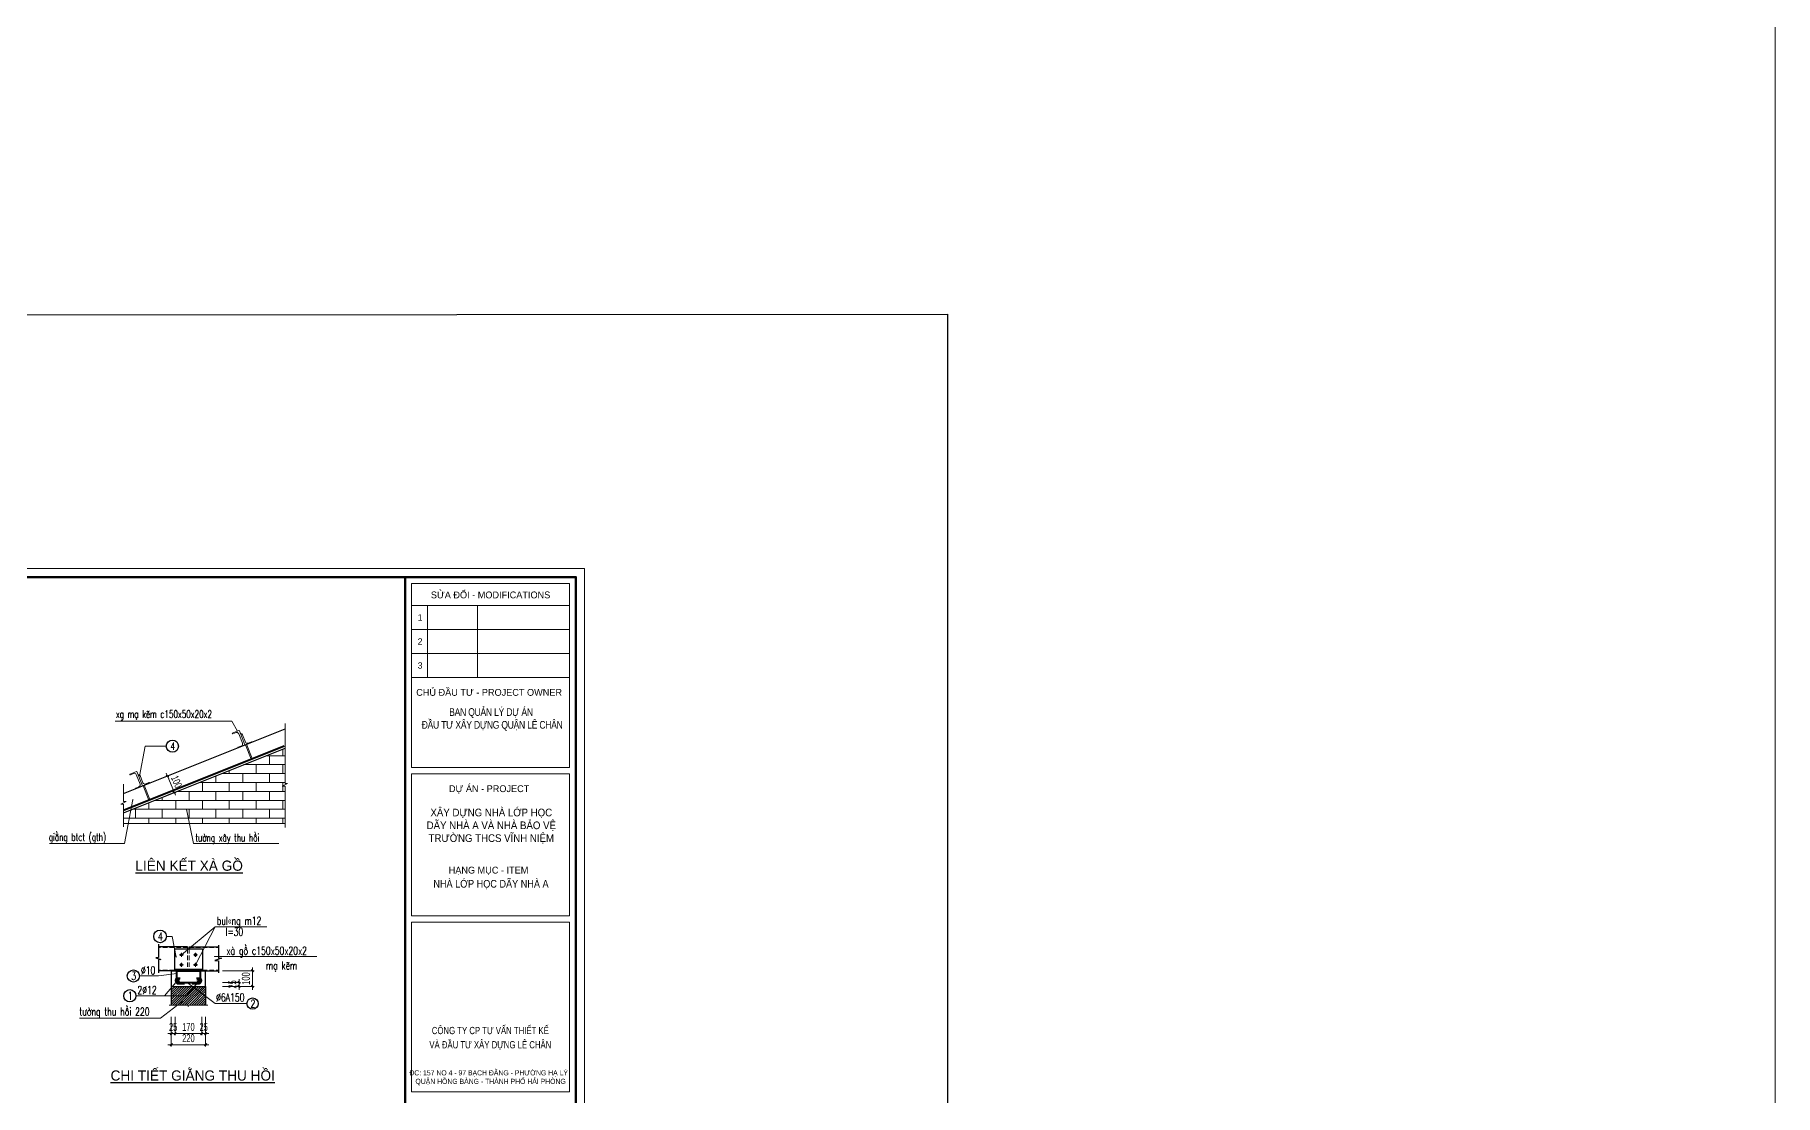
# Model space of a CAD drawing. Header units: millimetres. Extents: x 3174748 to 6019813, y -1021377 to -162175.
# Drawn here: x 4418778 to 4505278, y -329965 to -277275 of the extents above; entities that cross this region are included whole.
import ezdxf
from ezdxf.enums import TextEntityAlignment as Align

# ---------------------------------------------------------------- set-up
doc = ezdxf.new("R2010")
doc.units = ezdxf.units.MM
doc.header["$LTSCALE"] = 60
doc.header["$MEASUREMENT"] = 0
doc.linetypes.add('DASHDOT', pattern=[1, 0.5, -0.25, 0, -0.25])
doc.linetypes.add('HIDDEN', pattern=[0.375, 0.25, -0.125])
doc.layers.get('DEFPOINTS').update_dxf_attribs({"lineweight": 0})
for name, color, linetype, lineweight in [('08. Net Text', 3, 'Continuous', 13), ('dim', 144, 'Continuous', 13), ('Hatch', 116, 'Continuous', 0), ('Khungten_LCDI', 7, 'Continuous', 5), ('LC Dim', 8, 'Continuous', 18), ('LC ISO', 153, 'Continuous', 13), ('LC Khac', 4, 'Continuous', 9), ('LC MANH DUT', 35, 'HIDDEN', 5), ('LC Net dam 1', 30, 'Continuous', 30), ('LC Net dam2', 6, 'Continuous', 40), ('LC Net dam3', 1, 'Continuous', 60), ('LC Net thay', 7, 'Continuous', 25), ('LC Net truc', 79, 'DASHDOT', 13), ('LC Text1', 3, 'Continuous', 20), ('LC Text2', 7, 'Continuous', 25), ('NOTES', 8, 'Continuous', 15), ('Steel', 4, 'Continuous', 0)]:
    doc.layers.add(name, color=color, linetype=linetype, lineweight=lineweight)
doc.layers.add('8', color=8, linetype='Continuous')
doc.styles.add('HOATBIF', font='hoatbif.shx', dxfattribs={"width": 0.7})
doc.styles.add('Khungten', font='VHAVAN.TTF', dxfattribs={"width": 0.9, "height": 5000})
doc.styles.add('LC 1', font='VHAVANB.TTF')
doc.styles.add('LC 3', font='vnsimli.shx', dxfattribs={"width": 0.75})
doc.styles.add('Text Khung Ten', font='VHAVAN.TTF')
doc.styles.add('Title', font='VHBLACK.TTF', dxfattribs={"width": 0.8})
doc.dimstyles.new('1-135', dxfattribs={"dimscale": 135, "dimtxt": 2.5, "dimasz": 0.35, "dimexe": 0.5, "dimexo": 0, "dimgap": 0.8, "dimtad": 1, "dimdec": 0, "dimzin": 0, "dimdsep": 46, "dimtxsty": 'HOATBIF', "dimblk1": 'DOT', "dimblk2": 'DOT', "dimsah": 1, "dimcen": -1, "dimdle": 1, "dimclrd": 256, "dimclre": 256, "dimclrt": 4, "dimadec": 3, "dimazin": 2, "dimtfac": 0.333333, "dimtdec": 0, "dimtix": 1, "dimtmove": 2, "dimatfit": 3, "dimldrblk": 'DOT', "dimfxl": 1, "dimtvp": 0.833333, "dimtolj": 1, "dimtzin": 0, "dimarcsym": 0})
doc.dimstyles.new('1-160', dxfattribs={"dimscale": 160, "dimtxt": 2.5, "dimasz": 0.35, "dimexe": 0.5, "dimexo": 0, "dimgap": 0.8, "dimtad": 1, "dimdec": 0, "dimzin": 0, "dimdsep": 46, "dimtxsty": 'HOATBIF', "dimblk1": 'DOT', "dimblk2": 'DOT', "dimsah": 1, "dimcen": -1, "dimdle": 1, "dimclrd": 256, "dimclre": 256, "dimclrt": 4, "dimadec": 3, "dimazin": 2, "dimtfac": 0.333333, "dimtdec": 0, "dimtix": 1, "dimtmove": 2, "dimatfit": 3, "dimldrblk": 'DOT', "dimfxl": 1, "dimtvp": 0.833333, "dimtolj": 1, "dimtzin": 0, "dimarcsym": 0})

# ---------------------------------------------------------------- blocks, each defined once
blk = doc.blocks.new('TIEUDE2')
at = {"layer": 'LC Text2', "color": 7, "style": 'LC 1'}
blk.add_attdef('%%UTIªU§Ò', text='', height=3.5, dxfattribs=at).set_placement((0, 0), align=Align.BOTTOM_CENTER)
blk.add_attdef('TL', text='', height=2.2, dxfattribs=at).set_placement((0, -1.8), align=Align.TOP_CENTER)
blk = doc.blocks.new('DOT')
at = {"layer": 'LC Dim'}
blk.add_line((-3, 0), (3, 0), dxfattribs=at)
at = {"layer": 'LC Dim', "color": 4}
blk.add_line((-1, -1), (1, 1), dxfattribs=at)
blk.add_lwpolyline([(0.5, 1), (-1, -0.5), (-0.5, -1), (1, 0.5)], close=True, dxfattribs=at)
blk = doc.blocks.new('*D117')
at = {"layer": 'DEFPOINTS', "color": 0, "ltscale": 0.3, "transparency": 16777216}
for p in [(3305800, -441911), (3306143, -442728), (3306463, -442594)]:
    blk.add_point(p, dxfattribs=at)
at = {"layer": 'LC Dim', "lineweight": -2, "ltscale": 0.3, "transparency": 16777216}
for p, q in [((3305800, -441911), (3306191, -441748)), ((3306142, -441825), (3306443, -442545)), ((3306143, -442728), (3306533, -442565))]:
    blk.add_line(p, q, dxfattribs=at)
for p, xscale, yscale, zscale, rotation in [((3306121, -441777), 52.49999999999999, 52.49999999999999, 52.49999999999999, 112.7093784008755), ((3306463, -442594), 52.50000000000001, 52.50000000000001, 52.50000000000001, 292.7093784008755)]:
    blk.add_blockref('DOT', p, dxfattribs=dict(at, xscale=xscale, yscale=yscale, zscale=zscale, rotation=rotation))
at = {"layer": 'LC Dim', "color": 4, "ltscale": 0.3, "transparency": 16777216, "insert": (3306576, -442066), "char_height": 375, "attachment_point": 5, "rotation": 292.70938, "style": 'HOATBIF'}
blk.add_mtext('\\A1;100', dxfattribs=at)
blk = doc.blocks.new('theptron1')
at = {"layer": 'LC Net dam3'}
for p, q in [((-0.5, 0), (0.5, 0)), ((-0.35, 0.35), (0.35, -0.35)), ((0.35, 0.35), (-0.35, -0.35)), ((0, 0.5), (0, -0.5))]:
    blk.add_line(p, q, dxfattribs=at)
blk.add_circle((0, 0), 0.5, dxfattribs=at)
blk = doc.blocks.new('*D118')
at = {"layer": 'DEFPOINTS', "color": 0, "ltscale": 0.3, "transparency": 16777216}
for p in [(3317944, -444000, -203), (3319663, -444000, -203), (3319663, -445391)]:
    blk.add_point(p, dxfattribs=at)
at = {"layer": 'LC Dim', "lineweight": -2, "ltscale": 0.3, "transparency": 16777216}
for p, q in [((3317944, -444000), (3317944, -445471)), ((3319663, -444000), (3319663, -445471)), ((3318000, -445391), (3319607, -445391))]:
    blk.add_line(p, q, dxfattribs=at)
at = {"layer": 'LC Dim', "lineweight": -2, "ltscale": 0.3, "transparency": 16777216, "xscale": 56, "yscale": 56, "zscale": 56, "rotation": 180}
blk.add_blockref('DOT', (3317944, -445391), dxfattribs=at)
at = {"layer": 'LC Dim', "lineweight": -2, "ltscale": 0.3, "transparency": 16777216, "xscale": 56, "yscale": 56, "zscale": 56}
blk.add_blockref('DOT', (3319663, -445391), dxfattribs=at)
at = {"layer": 'LC Dim', "color": 4, "ltscale": 0.3, "transparency": 16777216, "insert": (3318803, -445063), "char_height": 400, "attachment_point": 5, "style": 'HOATBIF'}
blk.add_mtext('\\A1;220', dxfattribs=at)
blk = doc.blocks.new('*D119')
at = {"layer": 'DEFPOINTS', "color": 0, "ltscale": 0.3, "transparency": 16777216}
for p in [(3317944, -444000, -203), (3318140, -444000, -203), (3318140, -444832)]:
    blk.add_point(p, dxfattribs=at)
at = {"layer": 'LC Dim', "lineweight": -2, "ltscale": 0.3, "transparency": 16777216}
for p, q in [((3317944, -444000), (3317944, -444912)), ((3318140, -444000), (3318140, -444912)), ((3317888, -444832), (3317832, -444832)), ((3317944, -444832), (3318140, -444832)), ((3318196, -444832), (3318252, -444832))]:
    blk.add_line(p, q, dxfattribs=at)
at = {"layer": 'LC Dim', "lineweight": -2, "ltscale": 0.3, "transparency": 16777216, "xscale": 56, "yscale": 56, "zscale": 56}
blk.add_blockref('DOT', (3317944, -444832), dxfattribs=at)
at = {"layer": 'LC Dim', "lineweight": -2, "ltscale": 0.3, "transparency": 16777216, "xscale": 56, "yscale": 56, "zscale": 56, "rotation": 180}
blk.add_blockref('DOT', (3318140, -444832), dxfattribs=at)
at = {"layer": 'LC Dim', "color": 4, "ltscale": 0.3, "transparency": 16777216, "insert": (3318042, -444504), "char_height": 400, "attachment_point": 5, "style": 'HOATBIF'}
blk.add_mtext('\\A1;25', dxfattribs=at)
blk = doc.blocks.new('*D120')
at = {"layer": 'DEFPOINTS', "color": 0, "ltscale": 0.3, "transparency": 16777216}
for p in [(3319467, -444000, -203), (3319663, -444000, -203), (3319467, -444832)]:
    blk.add_point(p, dxfattribs=at)
at = {"layer": 'LC Dim', "lineweight": -2, "ltscale": 0.3, "transparency": 16777216}
for p, q in [((3319467, -444000), (3319467, -444912)), ((3319663, -444000), (3319663, -444912)), ((3319411, -444832), (3319355, -444832)), ((3319663, -444832), (3319467, -444832)), ((3319719, -444832), (3319775, -444832))]:
    blk.add_line(p, q, dxfattribs=at)
at = {"layer": 'LC Dim', "lineweight": -2, "ltscale": 0.3, "transparency": 16777216, "xscale": 56, "yscale": 56, "zscale": 56}
blk.add_blockref('DOT', (3319467, -444832), dxfattribs=at)
at = {"layer": 'LC Dim', "lineweight": -2, "ltscale": 0.3, "transparency": 16777216, "xscale": 56, "yscale": 56, "zscale": 56, "rotation": 180}
blk.add_blockref('DOT', (3319663, -444832), dxfattribs=at)
at = {"layer": 'LC Dim', "color": 4, "ltscale": 0.3, "transparency": 16777216, "insert": (3319565, -444504), "char_height": 400, "attachment_point": 5, "style": 'HOATBIF'}
blk.add_mtext('\\A1;25', dxfattribs=at)
blk = doc.blocks.new('*D121')
at = {"layer": 'DEFPOINTS', "color": 0, "ltscale": 0.3, "transparency": 16777216}
for p in [(3318140, -444000, -203), (3319467, -444000, -203), (3319467, -444832)]:
    blk.add_point(p, dxfattribs=at)
at = {"layer": 'LC Dim', "lineweight": -2, "ltscale": 0.3, "transparency": 16777216}
for p, q in [((3318140, -444000), (3318140, -444912)), ((3319467, -444000), (3319467, -444912)), ((3318196, -444832), (3319411, -444832))]:
    blk.add_line(p, q, dxfattribs=at)
at = {"layer": 'LC Dim', "lineweight": -2, "ltscale": 0.3, "transparency": 16777216, "xscale": 56, "yscale": 56, "zscale": 56, "rotation": 180}
blk.add_blockref('DOT', (3318140, -444832), dxfattribs=at)
at = {"layer": 'LC Dim', "lineweight": -2, "ltscale": 0.3, "transparency": 16777216, "xscale": 56, "yscale": 56, "zscale": 56}
blk.add_blockref('DOT', (3319467, -444832), dxfattribs=at)
at = {"layer": 'LC Dim', "color": 4, "ltscale": 0.3, "transparency": 16777216, "insert": (3318803, -444504), "char_height": 400, "attachment_point": 5, "style": 'HOATBIF'}
blk.add_mtext('\\A1;170', dxfattribs=at)
blk = doc.blocks.new('*D122')
at = {"layer": 'DEFPOINTS', "color": 0, "ltscale": 0.3, "transparency": 16777216}
for p in [(3320512, -442278, -81), (3320512, -442473, -81), (3321332, -442278)]:
    blk.add_point(p, dxfattribs=at)
at = {"layer": 'LC Dim', "lineweight": -2, "ltscale": 0.3, "transparency": 16777216}
for p, q in [((3320512, -442278), (3321412, -442278)), ((3320512, -442473), (3321412, -442473)), ((3321332, -442222), (3321332, -442166)), ((3321332, -442473), (3321332, -442278)), ((3321332, -442529), (3321332, -442585))]:
    blk.add_line(p, q, dxfattribs=at)
at = {"layer": 'LC Dim', "lineweight": -2, "ltscale": 0.3, "transparency": 16777216, "xscale": 56, "yscale": 56, "zscale": 56}
for p, rotation in [((3321332, -442278), 270), ((3321332, -442473), 90)]:
    blk.add_blockref('DOT', p, dxfattribs=dict(at, rotation=rotation))
at = {"layer": 'LC Dim', "color": 4, "ltscale": 0.3, "transparency": 16777216, "insert": (3321004, -442375), "char_height": 400, "attachment_point": 5, "rotation": 90, "style": 'HOATBIF'}
blk.add_mtext('\\A1;25', dxfattribs=at)
blk = doc.blocks.new('*D123')
at = {"layer": 'DEFPOINTS', "color": 0, "ltscale": 0.3, "transparency": 16777216}
for p in [(3320512, -441691, -81), (3322005, -441691), (3320512, -442473, -81)]:
    blk.add_point(p, dxfattribs=at)
at = {"layer": 'LC Dim', "lineweight": -2, "ltscale": 0.3, "transparency": 16777216}
for p, q in [((3320512, -441691), (3322085, -441691)), ((3322005, -441635), (3322005, -441579)), ((3322005, -442473), (3322005, -441691)), ((3320512, -442473), (3322085, -442473)), ((3322005, -442529), (3322005, -442585))]:
    blk.add_line(p, q, dxfattribs=at)
at = {"layer": 'LC Dim', "lineweight": -2, "ltscale": 0.3, "transparency": 16777216, "xscale": 56, "yscale": 56, "zscale": 56}
for p, rotation in [((3322005, -441691), 270), ((3322005, -442473), 90)]:
    blk.add_blockref('DOT', p, dxfattribs=dict(at, rotation=rotation))
at = {"layer": 'LC Dim', "color": 4, "ltscale": 0.3, "transparency": 16777216, "insert": (3321677, -442082), "char_height": 400, "attachment_point": 5, "rotation": 90, "style": 'HOATBIF'}
blk.add_mtext('\\A1;100', dxfattribs=at)
blk = doc.blocks.new('Nha o can bo nhan vien Trung doan')
at = {"layer": 'DEFPOINTS', "lineweight": 0}
blk.add_lwpolyline([(-1200, -14850), (-1200, 14850), (40800, 14850), (40800, -14850)], close=True, dxfattribs=at)
at = {"layer": 'Khungten_LCDI', "color": 5, "lineweight": 60}
blk.add_line((36600, 14650), (36600, -14650), dxfattribs=at)
at = {"layer": 'Khungten_LCDI', "color": 5, "lineweight": 25}
blk.add_line((40600, -14650), (40600, 14650), dxfattribs=at)
at = {"layer": 'Khungten_LCDI', "color": 9, "lineweight": 15}
for p, q in [((36750, 13981), (40450, 13981)), ((37123, 13981), (37123, 12297)), ((38293, 13981), (38293, 12297)), ((36750, 13420), (40450, 13420)), ((36750, 12858), (40450, 12858)), ((36750, 12297), (40450, 12297))]:
    blk.add_line(p, q, dxfattribs=at)
at = {"layer": 'Khungten_LCDI', "color": 5, "lineweight": 60}
blk.add_lwpolyline([(0, -14650), (0, 14650), (40600, 14650), (40600, -14650)], close=True, dxfattribs=at)
at = {"layer": 'Khungten_LCDI', "color": 9, "lineweight": 15}
for points in [[(36750, 10190), (40450, 10190), (40450, 14500), (36750, 14500)], [(36750, 6712), (40450, 6712), (40450, 10040), (36750, 10040)], [(36750, 2587), (40450, 2587), (40450, 6562), (36750, 6562)]]:
    blk.add_lwpolyline(points, close=True, dxfattribs=at)
at = {"color": 7, "style": 'Khungten'}
for s, p in [('söa ®æi - modifications', (38600, 14151)), ('chñ ®Çu t\xad - project owner', (38566, 11868)), ('dù ¸n - project', (38566, 9612)), ('h¹ng môc - item', (38552, 7704))]:
    blk.add_text(s, height=160, dxfattribs=at).set_placement(p, align=Align.CENTER)
at = {"color": 7, "style": 'Title', "width": 0.8}
for s, p in [('c«ng ty cp t\xad vÊn thiÕt kÕ', (38594, 3942)), ('vµ ®Çu t\xad x©y dùng lª ch©n', (38594, 3609))]:
    blk.add_text(s, height=170, dxfattribs=at).set_placement(p, align=Align.CENTER)
at = {"color": 4, "char_height": 180, "attachment_point": 5, "style": 'Khungten'}
for s, insert, width in [('{\\f.VnArialH|b0|i0|c0|p34;\\W0.8;\\T0.95;Ban qu¶n lý dù\\fArial|b0|i0|c0|p34; \\f.VnArialH|b0|i0|c0|p34;¸n\\P ®Çu t\xad x©y dùng quËn lª ch©n}', (38609, 11313), 3350.41), ('{\\f.VnArialH|b0|i0|c0|p34;x©y dùng nhµ líp häc \\Pd·y nhµ a vµ nhµ b¶o vÖ tr\xadêng thcs vÜnh niÖm}', (38617, 8814), 3318.94), ('{\\f.VnArialH|b0|i0|c0|p34;\\W0.85;NHµ líp häc d·y nhµ a}', (38609, 7444), 3815.43)]:
    blk.add_mtext(s, dxfattribs=dict(at, insert=insert, width=width))
at = {"color": 7, "insert": (38600, 3096), "char_height": 120, "attachment_point": 2, "style": 'Khungten'}
blk.add_mtext_dynamic_manual_height_columns('{\\W0.8;®c: 157 no 4 - 97 b¹ch ®»ng - ph\xadêng h¹ lý   quËn hång bµng - thµnh phè h¶i phßng} ', width=3421.65, gutter_width=25, heights=[0], dxfattribs=at)
at = {"color": 7, "style": 'Khungten', "width": 0.8}
for tag, p in [('REVISION', (39499, -10746)), ('NGAYHT', (39546, -11609))]:
    blk.add_attdef(tag, text='', height=200, dxfattribs=at).set_placement(p, align=Align.CENTER)
at = {"layer": '08. Net Text', "color": 7, "style": 'Text Khung Ten'}
blk.add_text('1', height=150, dxfattribs=at).set_placement((36892, 13627))
at = {"layer": '08. Net Text', "color": 7, "ltscale": 2, "style": 'Text Khung Ten'}
for s, p in [('2', (36892, 13065)), ('3', (36892, 12504))]:
    blk.add_text(s, height=150, dxfattribs=at).set_placement(p)
at = {"layer": 'LC Text1', "style": 'Title', "width": 1.485915}
for tag, p, p2 in [('TENBANVE1', (36913, -8886), (40339, -8886)), ('TENBANVE2', (36913, -9562), (40339, -9562))]:
    blk.add_attdef(tag, text='', height=250, dxfattribs=at).set_placement(p, p2, align=Align.FIT)
at = {"layer": 'LC Text1', "style": 'Title', "width": 0.7}
blk.add_attdef('SOBANVE', text='', height=250, dxfattribs=at).set_placement((39562, -13896), align=Align.CENTER)
blk = doc.blocks.new('d®')
at = {"layer": 'Hatch', "ltscale": 2}
h = blk.add_hatch(dxfattribs=at)
h.set_pattern_fill('AR-BRSTD', color=256, scale=167.357628, style=0)
h.set_pattern_definition([(0, (987437.6, -572872.9), (0, 446.34279), []), (90, (987437.6, -572872.9), (-669.43051, 446.3428), [446.3428, -446.3428])])
h.paths.add_polyline_path([(3311999, -442382.2), (3311861.1, -442382.2), (3312126.3, -442247.4), (3311999, -442247.4), (3311999, -440392.4), (3303923.1, -443622.7), (3303923.1, -444157.2), (3311999, -444157.2)])
at = {"layer": 'LC ISO'}
blk.add_line((3311999, -444157.2, -81.4), (3303923.1, -444157.2, -81.4), dxfattribs=at)
at = {"layer": 'LC ISO', "linetype": 'ByBlock', "elevation": -81.4}
for points in [[(3311999, -444361.3), (3311999, -442286.6), (3311861.1, -442286.6), (3312126.3, -442151.7), (3311999, -442151.7), (3311999, -439161.5)], [(3303923.1, -444318), (3303923.1, -443184.2), (3303785.2, -443184.2), (3304050.4, -443049.4), (3303923.1, -443049.4), (3303923.1, -442188.4)]]:
    blk.add_lwpolyline(points, dxfattribs=at)
at = {"layer": 'LC Khac'}
for p, q in [((3309694.9, -439515.1, -81.4), (3309362.3, -439647.8, -81.4)), ((3309362.3, -439647.8, -81.4), (3309369.6, -439666, -81.4)), ((3309551.7, -439610.8, -81.4), (3309390.7, -439675.1, -81.4)), ((3309681.8, -439666.7, -81.4), (3309870.5, -440140.4, -81.4)), ((3309716.1, -439524.2, -81.4), (3309997, -440229, -81.4)), ((3309879.8, -439720.5, -81.4), (3310020.7, -440083.9, -81.4)), ((3310157.7, -440133.2, -81.4), (3310318.7, -440069, -81.4)), ((3310339.8, -440078.1, -81.4), (3310347.1, -440096.2, -81.4)), ((3309649.1, -440367.2, -81.4), (3309644.5, -440355.7, -81.4)), ((3309996.7, -440228.5, -81.4), (3309649.3, -440367.1, -81.4)), ((3309814.6, -440270.4, -81.4), (3309653.6, -440334.5, -81.4)), ((3310027.1, -440217, -81.4), (3310312.6, -440934.2, -81.4)), ((3310075.9, -440197.5, -81.4), (3310361.4, -440914.7, -81.4)), ((3310315.9, -440942.5, -81.4), (3310364.7, -440922.9, -81.4)), ((3304572.7, -441556.6, -81.4), (3304240.1, -441689.3, -81.4)), ((3304240.1, -441689.3, -81.4), (3304247.4, -441707.4, -81.4)), ((3304429.5, -441652.3, -81.4), (3304268.5, -441716.5, -81.4)), ((3304559.6, -441708.2, -81.4), (3304750.8, -442188.4, -81.4)), ((3304592.3, -441562.7, -81.4), (3304877.3, -442276.9, -81.4)), ((3304753, -441761, -81.4), (3304898.5, -442125.3, -81.4)), ((3304529.3, -442415.2, -81.4), (3304524.7, -442403.6, -81.4)), ((3304862.2, -442282.3, -81.4), (3304529.6, -442415, -81.4)), ((3304694.9, -442318.4, -81.4), (3304533.8, -442382.5, -81.4)), ((3304907.5, -442264.9, -81.4), (3305193, -442982, -81.4)), ((3304956.3, -442245.3, -81.4), (3305241.8, -442962.5, -81.4)), ((3305035.5, -442174.7, -81.4), (3305196.4, -442110.4, -81.4)), ((3305217.6, -442119.5, -81.4), (3305224.8, -442137.7, -81.4)), ((3305193, -442982, -81.4), (3305241.8, -442962.5, -81.4))]:
    blk.add_line(p, q, dxfattribs=at)
for centre, radius, start, end in [((3309384.7, -439659.9, -81.4), 16.3, 201.750319, 291.750319), ((3309588.8, -439703.8, -81.4), 100.1, 21.750319, 111.750319), ((3309701, -439530.3, -81.4), 16.3, 21.750319, 111.750319), ((3309797.1, -439755.1, -81.4), 89.6, 22.702453, 102.851821), ((3309777.6, -440177.4, -81.4), 100.1, 291.708843, 21.708843), ((3310114.8, -440037.3, -81.4), 105, 206.331976, 294.074814), ((3310324.7, -440084.1, -81.4), 16.3, 21.750319, 111.750319), ((3309659.6, -440349.7, -81.4), 16.3, 111.708843, 201.708843), ((3304262.5, -441701.4, -81.4), 16.3, 201.750319, 291.750319), ((3304466.6, -441745.2, -81.4), 100.1, 21.750319, 111.750319), ((3304578.7, -441571.7, -81.4), 16.3, 21.750319, 111.750319), ((3304670.3, -441795.6, -81.4), 89.6, 22.702453, 102.851821), ((3304539.9, -442397.6, -81.4), 16.3, 111.708843, 201.708843), ((3304657.8, -442225.4, -81.4), 100.1, 291.708843, 21.708843), ((3304992.6, -442078.8, -81.4), 105, 206.331976, 294.074814), ((3305202.5, -442125.5, -81.4), 16.3, 21.750319, 111.750319)]:
    blk.add_arc(centre, radius, start, end, dxfattribs=at)
at = {"layer": 'LC Net dam2'}
blk.add_line((3303923.1, -443490.5, -81.4), (3311953.4, -440278.4, -81.4), dxfattribs=at)
at = {"layer": 'LC Net thay'}
for p, q in [((3303923.1, -442658.6, -81.4), (3311999, -439428.2, -81.4)), ((3303923.1, -443622.7, -81.4), (3311999, -440392.4, -81.4))]:
    blk.add_line(p, q, dxfattribs=at)
at = {"layer": 'LC Text2', "ltscale": 100}
blk.add_circle((3306366.8, -440292.2), 304.2, dxfattribs=at)
at = {"layer": 'LC Text2'}
ref = blk.add_blockref('TIEUDE2', (3307204.7, -446669.7), dxfattribs=dict(at, xscale=149.9999961097171, yscale=149.9999961097171, zscale=149.9999961097171))
ref.add_attrib('%%UTIªU§Ò', '%%Uliªn kÕt xµ gå', dxfattribs={"color": 7, "height": 509.422, "style": 'LC 1'}).set_placement((3307204.7, -446669.7), align=Align.BOTTOM_CENTER)
at = {"layer": 'LC Text1', "color": 3, "style": 'LC 3', "width": 0.7}
for s, p in [('xg m¹ kÏm c150x50x20x2', (3303542.3, -438873.7)), ('gi»ng btct (gth)', (3300189.2, -445025.8, -81.4)), ('t\xadêng x©y thu håi', (3307515.8, -445051.6, -81.4))]:
    blk.add_text(s, height=375, dxfattribs=at).set_placement(p)
at = {"layer": 'LC Text2', "ltscale": 100, "style": 'LC 3', "width": 0.75}
blk.add_text('4', height=375, dxfattribs=at).set_placement((3306383.9, -440292.2), align=Align.MIDDLE_CENTER)
at = {"layer": 'LC Dim', "ltscale": 0.3}
dim = blk.add_aligned_dim(p1=(3305800.5, -441910.8, -81.4), p2=(3306142.5, -442728.1, -81.4), distance=347.8, text='100', dimstyle='1-160', override={"dimscale": 150, "dimlfac": 0.127877}, dxfattribs=at)
dim.commit()
dim.dimension.update_dxf_attribs({"geometry": '*D117', "text_midpoint": (3306576, -442066.5, -81.4)})
at = {"layer": 'dim'}
for points in [[(3309615.2, -439547, -81.4), (3309340, -439044.6, -81.4), (3303515.3, -439044.6, -81.4)], [(3304717, -441782.8), (3305011.8, -440292.2), (3306062.6, -440292.2)], [(3304396.9, -442957.1), (3303976.2, -445149.1), (3300222.2, -445149.1)], [(3307070.8, -443440.7), (3307424.6, -445149.1), (3311685.2, -445149.1)]]:
    blk.add_leader(points, dimstyle='1-135', dxfattribs=at)
blk = doc.blocks.new('vbvnb')
at = {"layer": 'Hatch', "ltscale": 2}
h = blk.add_hatch(dxfattribs=at)
h.set_pattern_fill('ANSI31', color=256, scale=669.430511, style=0)
h.set_pattern_definition([(45, (1888733.72, -98739.715), (-59.1698567, 59.1698567), [])])
h.paths.add_polyline_path([(3319662.6, -442473.1), (3317944.4, -442473.1), (3317944.4, -443414.2), (3318717, -443414.2), (3318743.8, -443340.6), (3318797.4, -443487.8), (3318824.2, -443414.2), (3319662.6, -443414.2)])
at = {"layer": '8'}
for p, q in [((3318209.9, -441692.1), (3318276.2, -441615.4)), ((3318276.2, -441692.1), (3318209.9, -441615.4)), ((3318305.6, -441692.1), (3318371.9, -441615.4)), ((3318371.9, -441692.1), (3318305.6, -441615.4)), ((3318401.3, -441692.1), (3318467.6, -441615.4)), ((3318467.6, -441692.1), (3318401.3, -441615.4)), ((3318497, -441692.1), (3318563.3, -441615.4)), ((3318563.3, -441692.1), (3318497, -441615.4)), ((3318592.7, -441692.1), (3318659, -441615.4)), ((3318659, -441692.1), (3318592.7, -441615.4)), ((3318688.4, -441692.1), (3318754.7, -441615.4)), ((3318754.7, -441692.1), (3318688.4, -441615.4)), ((3318784.1, -441692.1), (3318850.4, -441615.4)), ((3318850.4, -441692.1), (3318784.1, -441615.4)), ((3318879.7, -441692.1), (3318946.1, -441615.4)), ((3318946.1, -441692.1), (3318879.7, -441615.4)), ((3318975.4, -441692.1), (3319041.8, -441615.4)), ((3319041.8, -441692.1), (3318975.4, -441615.4)), ((3319071.1, -441692.1), (3319137.5, -441615.4)), ((3319137.5, -441692.1), (3319071.1, -441615.4)), ((3319166.8, -441692.1), (3319233.2, -441615.4)), ((3319233.2, -441692.1), (3319166.8, -441615.4)), ((3319262.5, -441692.1), (3319328.8, -441615.4)), ((3319328.8, -441692.1), (3319262.5, -441615.4)), ((3319358.2, -441692.1), (3319424.5, -441615.4)), ((3319424.5, -441692.1), (3319358.2, -441615.4))]:
    blk.add_line(p, q, dxfattribs=at)
for points in [[(3317301.2, -440360.6), (3317301.2, -441034.8), (3317176.9, -441046.6), (3317425.5, -441134.7), (3317301.2, -441146.5), (3317301.2, -441800.6)], [(3320305.8, -440411.3), (3320305.8, -441056.5), (3320461.2, -441068.3), (3320128.7, -441186.5), (3320305.8, -441198.3), (3320305.8, -441800.6)]]:
    blk.add_lwpolyline(points, dxfattribs=at)
at = {"layer": 'LC MANH DUT', "ltscale": 15}
for p, q in [((3318764.4, -440529.4), (3317301.2, -440529.4)), ((3318764.4, -440598.7), (3318764.4, -441692.1)), ((3318842.5, -440529.4), (3320305.8, -440529.4)), ((3318842.5, -440598.7), (3318842.5, -441692.1)), ((3318764.4, -441660.9), (3317301.2, -441660.9)), ((3318842.5, -441660.9), (3320305.8, -441660.9))]:
    blk.add_line(p, q, dxfattribs=at)
at = {"layer": 'LC Net dam2'}
blk.add_lwpolyline([(3318608.2, -442354.7), (3318295.7, -442354.7, -0.4142136), (3318217.6, -442276.6), (3318217.6, -441770.2, -0.4142136), (3318295.7, -441692.1), (3318803.5, -441692.1), (3319311.3, -441692.1, -0.4142136), (3319389.4, -441770.2), (3319389.4, -442276.6, -0.4142136), (3319311.3, -442354.7), (3318998.8, -442354.7)], format="xyb", dxfattribs=at)
at = {"layer": 'LC Net dam2', "flags": 128}
blk.add_lwpolyline([(3318385.5, -442076.6), (3318238.4, -442076.6, 0.8202559), (3318238.4, -442272.1), (3319384.3, -442278, 0.8207386), (3319384.3, -442081.9), (3319203.1, -442081.9)], format="xyb", dxfattribs=at)
at = {"layer": 'LC Net thay'}
for p, q in [((3318764.4, -440498.1), (3317301.2, -440498.1)), ((3318100.4, -440598.7), (3318100.4, -441692.1)), ((3318100.4, -440598.7), (3319506.6, -440598.7)), ((3318764.4, -440498.1), (3318764.4, -440598.7)), ((3318842.5, -440498.1), (3318842.5, -440598.7)), ((3318842.5, -440498.1), (3320305.8, -440498.1)), ((3319506.6, -440598.7), (3319506.6, -441692.1)), ((3319662.6, -441692.1), (3317301.2, -441692.1)), ((3317944.4, -441692.1), (3320305.8, -441692.1)), ((3318100.4, -441614), (3319506.6, -441614)), ((3317944.4, -442473.1), (3317944.4, -443414.2)), ((3319662.6, -442473.1), (3319662.6, -443414.2))]:
    blk.add_line(p, q, dxfattribs=at)
blk.add_lwpolyline([(3319662.6, -442473.1), (3319662.6, -441692.1), (3317944.4, -441692.1), (3317944.4, -442473.1)], close=True, dxfattribs=at)
for centre, major_axis in [((3318451.9, -440895.6), (-62.5, 0)), ((3319155, -441395.3), (62.5, 0))]:
    blk.add_ellipse(centre, major_axis=major_axis, ratio=0.875, dxfattribs=at)
at = {"layer": 'LC Net thay', "extrusion": (0, 0, -1)}
for centre, major_axis in [((3319155, -440895.6), (62.5, 0)), ((3318451.9, -441395.3), (-62.5, 0))]:
    blk.add_ellipse(centre, major_axis=major_axis, ratio=0.875, dxfattribs=at)
at = {"layer": 'LC Net truc', "ltscale": 500}
for p, q in [((3318350.4, -440895.6), (3318553.5, -440895.6)), ((3318451.9, -440794), (3318451.9, -440997.1)), ((3319256.6, -440895.6), (3319053.5, -440895.6)), ((3319155, -440794), (3319155, -440997.1)), ((3318350.4, -441395.3), (3318553.5, -441395.3)), ((3318451.9, -441496.8), (3318451.9, -441293.7)), ((3319256.6, -441395.3), (3319053.5, -441395.3)), ((3319155, -441496.8), (3319155, -441293.7))]:
    blk.add_line(p, q, dxfattribs=at)
at = {"layer": 'LC Text2', "ltscale": 100}
for centre, radius in [((3317386.5, -439976.8, 0), 318.6), ((3316052.3, -441955.1, 0), 304.2), ((3315877.3, -442942.4, 0), 304.2), ((3322011.6, -443334.7, 0), 285.2)]:
    blk.add_circle(centre, radius, dxfattribs=at)
at = {"layer": 'NOTES', "linetype": 'Continuous'}
blk.add_lwpolyline([(3317837.2, -443414.2), (3318717, -443414.2), (3318743.8, -443340.6), (3318797.4, -443487.8), (3318824.2, -443414.2), (3319769.7, -443414.2)], dxfattribs=at)
at = {"layer": 'LC Dim', "yscale": 156.2004524968272, "rotation": 180}
for p, xscale, zscale in [((3318257.9, -442179.8, -1.9), 156.2004524968272, 156.2004524968272), ((3319349.1, -442179.8, -1.9), -156.2004524968272, 156.2004524967531)]:
    blk.add_blockref('theptron1', p, dxfattribs=dict(at, xscale=xscale, zscale=zscale))
at = {"layer": 'LC Text1', "color": 3, "style": 'LC 3', "width": 0.7}
for s, p in [('bul«ng m12', (3320222.9, -439393.4)), ('l=30', (3320658, -439946.5)), ('xµ gå c150x50x20x2', (3320705.6, -440890.5)), ('%%C10', (3316430, -441872.7, 0)), ('m¹ kÏm', (3322682.5, -441634.4, 81.4)), ('2%%C12', (3316255, -442860, 0)), ('t\xadêng thu håi 220', (3313356.1, -443936.5, 0)), ('%%C6A150', (3320189, -443226.4, 0))]:
    blk.add_text(s, height=400, dxfattribs=at).set_placement(p)
at = {"layer": 'LC Text2', "ltscale": 100, "style": 'LC 3', "width": 0.75}
for s, height, p in [('4', 400, (3317404.5, -439976.8, 0)), ('3', 400, (3316069.5, -441955.1, 0)), ('1', 400, (3315894.5, -442942.4, 0)), ('2', 375, (3322027.7, -443334.7, 0))]:
    blk.add_text(s, height=height, dxfattribs=at).set_placement(p, align=Align.MIDDLE_CENTER)
at = {"layer": 'LC Dim', "ltscale": 0.3}
for base, p1, p2, angle, picture, middle in [((3322005, -441691.4), (3320512.2, -442473.1, -81.4), (3320512.2, -441691.4, -81.4), 90, '*D123', (3321677, -442082.3)), ((3321332.1, -442277.9), (3320512.2, -442473.1, -81.4), (3320512.2, -442277.9, -81.4), 90, '*D122', (3321004.1, -442375.5)), ((3319467.3, -444831.6), (3319662.6, -444000.5, -203.4), (3319467.3, -444000.5, -203.4), 180, '*D120', (3319565, -444503.6))]:
    dim = blk.add_linear_dim(base=base, p1=p1, p2=p2, angle=angle, dimstyle='1-160', override={"dimlfac": 0.127877}, dxfattribs=at)
    dim.commit()
    dim.dimension.update_dxf_attribs({"geometry": picture, "text_midpoint": middle})
dim = blk.add_linear_dim(base=(3318139.6, -444831.6), p1=(3317944.4, -444000.5, -203.4), p2=(3318139.6, -444000.5, -203.4), dimstyle='1-160', override={"dimlfac": 0.127877}, dxfattribs=at)
dim.commit()
dim.dimension.update_dxf_attribs({"geometry": '*D119', "text_midpoint": (3318042, -444503.6)})
for base, p1, p2, text, picture, middle in [((3319662.6, -445391.1), (3317944.4, -444000.5, -203.4), (3319662.6, -444000.5, -203.4), '220', '*D118', (3318803.5, -445063.1)), ((3319467.3, -444831.6), (3318139.6, -444000.5, -203.4), (3319467.3, -444000.5, -203.4), '170', '*D121', (3318803.5, -444503.6))]:
    dim = blk.add_linear_dim(base=base, p1=p1, p2=p2, text=text, dimstyle='1-160', override={"dimlfac": 0.127877}, dxfattribs=at)
    dim.commit()
    dim.dimension.update_dxf_attribs({"geometry": picture, "text_midpoint": middle})
at = {"layer": 'dim'}
for points in [[(3318190.7, -441008.6, 0), (3317985.7, -439976.8, 0), (3317705.1, -439976.8, 0)], [(3318451.9, -440895.6), (3320134.4, -439495.3), (3321264.2, -439495.3)], [(3319155, -441395.3), (3320134.4, -439495.3), (3322719.9, -439495.3)], [(3320098.7, -440988.9), (3325222, -440988.9)], [(3318217.6, -441824, 0), (3317311.6, -441955.1, 0), (3316356.5, -441955.1, 0)], [(3318257.9, -442179.8, 0), (3317611.6, -442942.4, 0), (3316181.6, -442942.4, 0)], [(3319349.3, -442179.8, 0), (3318703.1, -442942.4, 0), (3317443.1, -442942.4, 0)], [(3318737.5, -442274.7, 0), (3320136.2, -443334.7, 0), (3321726.4, -443334.7, 0)], [(3318498.5, -443227.2, 0), (3317408.7, -444070.6, 0), (3313360.6, -444070.6, 0)]]:
    blk.add_leader(points, dimstyle='1-135', dxfattribs=at)

msp = doc.modelspace()

# ---------------------------------------------------------------- linework, layer by layer
at = {"layer": 'LC Net dam 1', "ltscale": 0.3}
msp.add_lwpolyline([(4293371.1, -291268), (4464141, -291161.6), (4464141, -377618.2), (4293371.1, -377724.6)], close=True, dxfattribs=at)
at = {"layer": 'Steel', "ltscale": 0.3}
msp.add_lwpolyline([(4505277.8, -162175.1), (4080244, -162175.1), (4080244, -392374.1), (4505277.8, -392374.1)], close=True, dxfattribs=at)

# ---------------------------------------------------------------- block references
at = {"layer": 'LC Dim', "xscale": 0.994318181818681, "yscale": 0.994318181818681, "zscale": 0.994318181818681}
for name, p in [('d®', (1138034.9, 125166.7, 80.9)), ('vbvnb', (1126466.6, 115402))]:
    msp.add_blockref(name, p, dxfattribs=at)
at = {"layer": 'LC Net thay', "xscale": 2.121212121213186, "yscale": 2.121212121213186, "zscale": 2.121212121213186}
msp.add_blockref('Nha o can bo nhan vien Trung doan', (4359552.2, -335293.5), dxfattribs=at)
at = {"layer": 'LC Text2'}
ref = msp.add_blockref('TIEUDE2', (4426627.5, -329392.4), dxfattribs=dict(at, xscale=149.1477234046231, yscale=149.1477234046231, zscale=149.1477234046231))
ref.add_attrib('%%UTIªU§Ò', '%%Uchi tiÕt gi»ng thu håi', dxfattribs={"color": 7, "height": 506.528, "style": 'LC 1'}).set_placement((4426627.5, -329392.4), align=Align.BOTTOM_CENTER)

doc.saveas('drawing.dxf')
